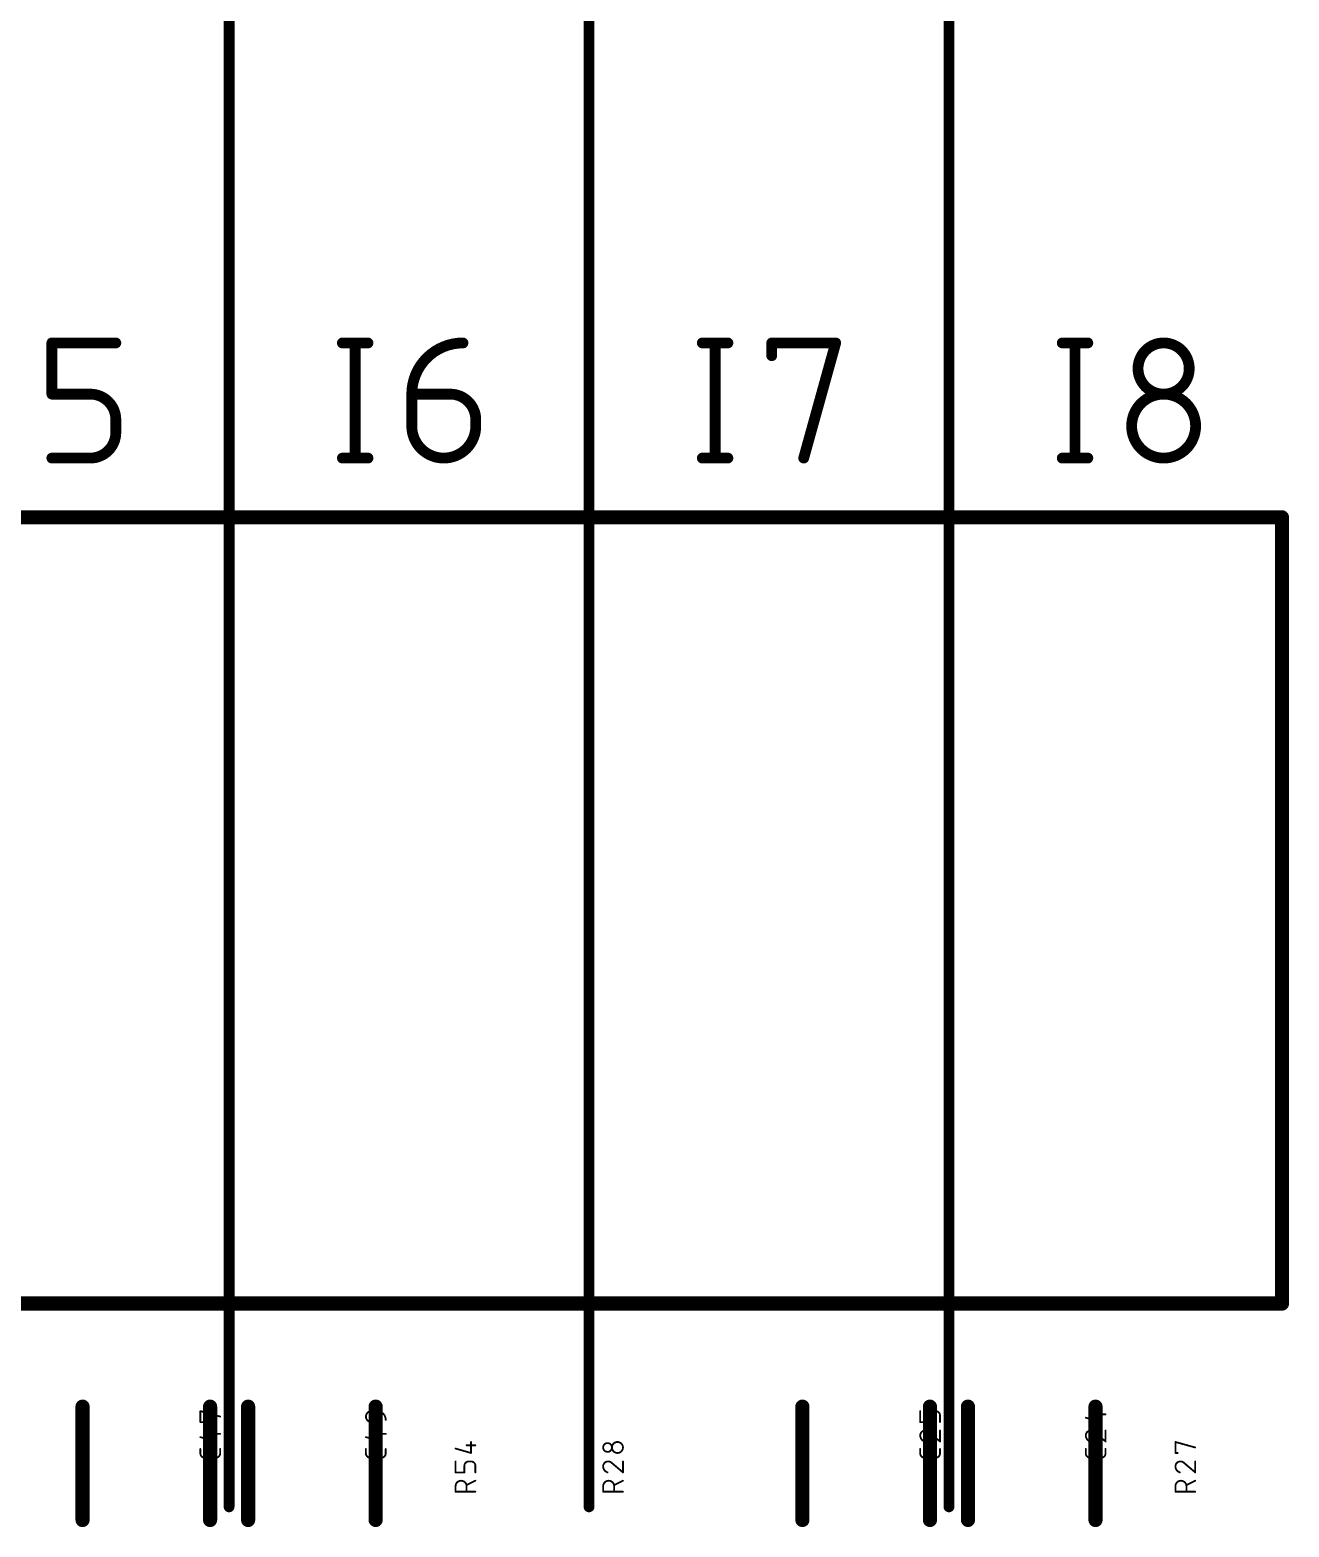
# Model space of a CAD drawing. Extents: x 0 to 95, y -1 to 127.
# Drawn here: x 45.45 to 63.22, y 84.83 to 105.96 of the extents above; entities that cross this region are included whole.
import ezdxf

# ---------------------------------------------------------------- set-up
doc = ezdxf.new("R2010")
doc.units = 0
doc.layers.add('21', color=253, linetype='CONTINUOUS')
doc.layers.add('25', color=253, linetype='CONTINUOUS')

msp = doc.modelspace()

# ---------------------------------------------------------------- linework, layer by layer
at = {"layer": '21'}
for points, const_width in [([(48.26, 127.02), (48.26, 85.11)], 0.1524), ([(53.34, 127.02), (53.34, 85.11)], 0.1524), ([(58.42, 127.02), (58.42, 85.11)], 0.1524), ([(28.32, 99.08), (63.12, 99.08)], 0.2), ([(63.12, 99.08), (63.12, 87.98)], 0.2), ([(63.12, 87.98), (28.32, 87.98)], 0.2), ([(46.1916, 84.925), (46.1916, 86.525)], 0.2), ([(47.9916, 86.525), (47.9916, 84.925)], 0.2), ([(48.5284, 84.925), (48.5284, 86.525)], 0.2), ([(50.3284, 86.525), (50.3284, 84.925)], 0.2), ([(56.3516, 84.925), (56.3516, 86.525)], 0.2), ([(58.1516, 86.525), (58.1516, 84.925)], 0.2), ([(58.6884, 84.925), (58.6884, 86.525)], 0.2), ([(60.4884, 86.525), (60.4884, 84.925)], 0.2)]:
    msp.add_lwpolyline(points, dxfattribs=dict(at, const_width=const_width))
for points, const_width in [([(63.17, 99.08, 1), (63.07, 99.08)], 0.1), ([(63.12, 99.03, 1), (63.12, 99.13)], 0.1), ([(63.07, 87.98, 1), (63.17, 87.98)], 0.1), ([(63.12, 87.93, 1), (63.12, 88.03)], 0.1), ([(46.2416, 86.525, 1), (46.1416, 86.525)], 0.1), ([(48.0416, 86.525, 1), (47.9416, 86.525)], 0.1), ([(48.5784, 86.525, 1), (48.4784, 86.525)], 0.1), ([(50.3784, 86.525, 1), (50.2784, 86.525)], 0.1), ([(56.4016, 86.525, 1), (56.3016, 86.525)], 0.1), ([(58.2016, 86.525, 1), (58.1016, 86.525)], 0.1), ([(58.7384, 86.525, 1), (58.6384, 86.525)], 0.1), ([(60.5384, 86.525, 1), (60.4384, 86.525)], 0.1), ([(46.1416, 84.925, 1), (46.2416, 84.925)], 0.1), ([(47.9416, 84.925, 1), (48.0416, 84.925)], 0.1), ([(48.2219, 85.11, 1), (48.2981, 85.11)], 0.0762), ([(48.4784, 84.925, 1), (48.5784, 84.925)], 0.1), ([(50.2784, 84.925, 1), (50.3784, 84.925)], 0.1), ([(53.3019, 85.11, 1), (53.3781, 85.11)], 0.0762), ([(56.3016, 84.925, 1), (56.4016, 84.925)], 0.1), ([(58.1016, 84.925, 1), (58.2016, 84.925)], 0.1), ([(58.3819, 85.11, 1), (58.4581, 85.11)], 0.0762), ([(58.6384, 84.925, 1), (58.7384, 84.925)], 0.1), ([(60.4384, 84.925, 1), (60.5384, 84.925)], 0.1)]:
    msp.add_lwpolyline(points, format="xyb", dxfattribs=dict(at, const_width=const_width))
at = {"layer": '25'}
for points, const_width in [([(45.7582, 100.8193), (45.7582, 101.5418)], 0.1524), ([(45.7582, 101.5418), (46.6613, 101.5418)], 0.1524), ([(49.8587, 101.5418), (50.2199, 101.5418)], 0.1524), ([(50.0393, 101.5418), (50.0393, 99.9162)], 0.1524), ([(54.9387, 101.5418), (55.2999, 101.5418)], 0.1524), ([(55.1193, 101.5418), (55.1193, 99.9162)], 0.1524), ([(55.9182, 101.3612), (55.9182, 101.5418)], 0.1524), ([(55.9182, 101.5418), (56.8213, 101.5418)], 0.1524), ([(56.8213, 101.5418), (56.3698, 99.9162)], 0.1524), ([(60.0187, 101.5418), (60.3799, 101.5418)], 0.1524), ([(60.1993, 101.5418), (60.1993, 99.9162)], 0.1524), ([(46.3001, 100.8193), (45.7582, 100.8193)], 0.1524), ([(50.8382, 100.8193), (51.3801, 100.8193)], 0.1524), ([(50.8382, 100.3678), (50.8382, 100.8193)], 0.1524), ([(46.6613, 100.2774), (46.6613, 100.4581)], 0.1524), ([(51.7413, 100.4581), (51.7413, 100.3678)], 0.1524), ([(45.7582, 99.9162), (46.3001, 99.9162)], 0.1524), ([(49.8587, 99.9162), (50.2199, 99.9162)], 0.1524), ([(54.9387, 99.9162), (55.2999, 99.9162)], 0.1524), ([(60.0187, 99.9162), (60.3799, 99.9162)], 0.1524), ([(47.8543, 86.3071), (47.8543, 86.4623)], 0.0254), ([(47.8543, 86.4623), (48.1337, 86.3847)], 0.0254), ([(50.2687, 86.4623), (50.3463, 86.4623)], 0.0254), ([(50.3463, 86.4623), (50.3463, 86.3692)], 0.0254), ([(58.0143, 86.3071), (58.0143, 86.4623)], 0.0254), ([(58.2316, 86.4623), (58.2006, 86.4623)], 0.0254), ([(60.5684, 86.3071), (60.5684, 86.4623)], 0.0254), ([(47.8853, 86.3071), (47.8543, 86.3071)], 0.0254), ([(50.2842, 86.3071), (50.2687, 86.3071)], 0.0254), ([(58.1385, 86.3071), (58.0143, 86.3071)], 0.0254), ([(58.1385, 86.4002), (58.1385, 86.3071)], 0.0254), ([(58.2937, 86.3071), (58.2937, 86.4002)], 0.0254), ([(60.3511, 86.3692), (60.5684, 86.3071)], 0.0254), ([(60.5063, 86.4157), (60.6305, 86.4157)], 0.0254), ([(47.8543, 86.0948), (48.0716, 86.0328)], 0.0254), ([(48.0095, 86.1414), (48.1337, 86.1414)], 0.0254), ([(48.0716, 86.0328), (48.0716, 86.188)], 0.0254), ([(50.1911, 86.0948), (50.4084, 86.0328)], 0.0254), ([(50.3463, 86.1414), (50.4705, 86.1414)], 0.0254), ([(50.4084, 86.0328), (50.4084, 86.188)], 0.0254), ([(51.6738, 85.8708), (51.6738, 86.026)], 0.0254), ([(58.1385, 86.1647), (58.2937, 86.0328)], 0.0254), ([(58.2937, 86.0328), (58.2937, 86.188)], 0.0254), ([(60.4753, 86.1647), (60.6305, 86.0328)], 0.0254), ([(60.6305, 86.0328), (60.6305, 86.188)], 0.0254), ([(61.6165, 85.8708), (61.6165, 86.026)], 0.0254), ([(61.6165, 86.026), (61.8959, 85.9484)], 0.0254), ([(47.8543, 85.8654), (47.8543, 85.9275)], 0.0254), ([(48.0716, 85.8033), (47.9164, 85.8033)], 0.0254), ([(48.1337, 85.9275), (48.1337, 85.8654)], 0.0254), ([(50.1911, 85.8654), (50.1911, 85.9275)], 0.0254), ([(50.4084, 85.8033), (50.2532, 85.8033)], 0.0254), ([(50.4705, 85.9275), (50.4705, 85.8654)], 0.0254), ([(51.4565, 85.9329), (51.6738, 85.8708)], 0.0254), ([(51.6117, 85.9795), (51.7359, 85.9795)], 0.0254), ([(58.0143, 85.8654), (58.0143, 85.9275)], 0.0254), ([(58.2316, 85.8033), (58.0764, 85.8033)], 0.0254), ([(58.2937, 85.9275), (58.2937, 85.8654)], 0.0254), ([(60.3511, 85.8654), (60.3511, 85.9275)], 0.0254), ([(60.5684, 85.8033), (60.4132, 85.8033)], 0.0254), ([(60.6305, 85.9275), (60.6305, 85.8654)], 0.0254), ([(61.6475, 85.8708), (61.6165, 85.8708)], 0.0254), ([(51.4565, 85.5965), (51.4565, 85.7517)], 0.0254), ([(51.5807, 85.5965), (51.4565, 85.5965)], 0.0254), ([(51.5807, 85.6896), (51.5807, 85.5965)], 0.0254), ([(51.6738, 85.7517), (51.6428, 85.7517)], 0.0254), ([(51.7359, 85.5965), (51.7359, 85.6896)], 0.0254), ([(53.6635, 85.7284), (53.8187, 85.5965)], 0.0254), ([(53.8187, 85.5965), (53.8187, 85.7517)], 0.0254), ([(61.7407, 85.7284), (61.8959, 85.5965)], 0.0254), ([(61.8959, 85.5965), (61.8959, 85.7517)], 0.0254), ([(51.4565, 85.324), (51.4565, 85.4016)], 0.0254), ([(51.7359, 85.4792), (51.6117, 85.4171)], 0.0254), ([(51.6117, 85.4016), (51.6117, 85.324)], 0.0254), ([(53.5393, 85.324), (53.5393, 85.4016)], 0.0254), ([(53.8187, 85.4792), (53.6945, 85.4171)], 0.0254), ([(53.6945, 85.4016), (53.6945, 85.324)], 0.0254), ([(61.6165, 85.324), (61.6165, 85.4016)], 0.0254), ([(61.8959, 85.4792), (61.7717, 85.4171)], 0.0254), ([(61.7717, 85.4016), (61.7717, 85.324)], 0.0254), ([(51.7359, 85.324), (51.4565, 85.324)], 0.0254), ([(53.8187, 85.324), (53.5393, 85.324)], 0.0254), ([(61.8959, 85.324), (61.6165, 85.324)], 0.0254)]:
    msp.add_lwpolyline(points, dxfattribs=dict(at, const_width=const_width))
for points, const_width in [([(45.7963, 101.5418, 1), (45.7201, 101.5418)], 0.0762), ([(45.7582, 101.5799, 1), (45.7582, 101.5037)], 0.0762), ([(46.6613, 101.5037, 1), (46.6613, 101.5799)], 0.0762), ([(49.8587, 101.5799, 1), (49.8587, 101.5037)], 0.0762), ([(50.0774, 101.5418, 1), (50.0012, 101.5418)], 0.0762), ([(50.2199, 101.5037, 1), (50.2199, 101.5799)], 0.0762), ([(51.5607, 101.5418, 0.4142), (50.8382, 100.8193)], 0.1524), ([(51.5607, 101.5037, 1), (51.5607, 101.5799)], 0.0762), ([(54.9387, 101.5799, 1), (54.9387, 101.5037)], 0.0762), ([(55.1574, 101.5418, 1), (55.0812, 101.5418)], 0.0762), ([(55.2999, 101.5037, 1), (55.2999, 101.5799)], 0.0762), ([(55.9563, 101.5418, 1), (55.8801, 101.5418)], 0.0762), ([(55.9182, 101.5799, 1), (55.9182, 101.5037)], 0.0762), ([(56.858, 101.5316, 1), (56.7846, 101.552)], 0.0762), ([(56.8213, 101.5037, 1), (56.8213, 101.5799)], 0.0762), ([(60.0187, 101.5799, 1), (60.0187, 101.5037)], 0.0762), ([(60.2374, 101.5418, 1), (60.1612, 101.5418)], 0.0762), ([(60.3799, 101.5037, 1), (60.3799, 101.5799)], 0.0762), ([(61.811, 101.1806, 1), (61.0885, 101.1806)], 0.1524), ([(55.8801, 101.3612, 1), (55.9563, 101.3612)], 0.0762), ([(61.0885, 101.1806, 1), (61.811, 101.1806)], 0.1524), ([(61.1266, 101.1806, 1), (61.0504, 101.1806)], 0.0762), ([(61.8491, 101.1806, 1), (61.7729, 101.1806)], 0.0762), ([(61.0504, 101.1806, 1), (61.1266, 101.1806)], 0.0762), ([(61.7729, 101.1806, 1), (61.8491, 101.1806)], 0.0762), ([(45.7582, 100.8574, 1), (45.7582, 100.7812)], 0.0762), ([(45.7201, 100.8193, 1), (45.7963, 100.8193)], 0.0762), ([(46.6613, 100.4581, 0.4142), (46.3001, 100.8193)], 0.1524), ([(46.3001, 100.8574, 1), (46.3001, 100.7812)], 0.0762), ([(46.3001, 100.7812, 1), (46.3001, 100.8574)], 0.0762), ([(50.8382, 100.8574, 1), (50.8382, 100.7812)], 0.0762), ([(50.8763, 100.8193, 1), (50.8001, 100.8193)], 0.0762), ([(50.8001, 100.8193, 1), (50.8763, 100.8193)], 0.0762), ([(51.7413, 100.4581, 0.4142), (51.3801, 100.8193)], 0.1524), ([(51.3801, 100.8574, 1), (51.3801, 100.7812)], 0.0762), ([(51.3801, 100.7812, 1), (51.3801, 100.8574)], 0.0762), ([(61.9013, 100.3678, 1), (60.9982, 100.3678)], 0.1524), ([(46.6994, 100.4581, 1), (46.6232, 100.4581)], 0.0762), ([(46.6232, 100.4581, 1), (46.6994, 100.4581)], 0.0762), ([(50.8382, 100.3678, 1), (51.7413, 100.3678)], 0.1524), ([(50.8763, 100.3678, 1), (50.8001, 100.3678)], 0.0762), ([(50.8001, 100.3678, 1), (50.8763, 100.3678)], 0.0762), ([(51.7794, 100.4581, 1), (51.7032, 100.4581)], 0.0762), ([(51.7032, 100.4581, 1), (51.7794, 100.4581)], 0.0762), ([(51.7794, 100.3678, 1), (51.7032, 100.3678)], 0.0762), ([(51.7032, 100.3678, 1), (51.7794, 100.3678)], 0.0762), ([(60.9982, 100.3678, 1), (61.9013, 100.3678)], 0.1524), ([(61.0363, 100.3678, 1), (60.9601, 100.3678)], 0.0762), ([(60.9601, 100.3678, 1), (61.0363, 100.3678)], 0.0762), ([(61.9394, 100.3678, 1), (61.8632, 100.3678)], 0.0762), ([(61.8632, 100.3678, 1), (61.9394, 100.3678)], 0.0762), ([(46.3001, 99.9162, 0.4142), (46.6613, 100.2774)], 0.1524), ([(46.6994, 100.2774, 1), (46.6232, 100.2774)], 0.0762), ([(46.6232, 100.2774, 1), (46.6994, 100.2774)], 0.0762), ([(45.7582, 99.9543, 1), (45.7582, 99.8781)], 0.0762), ([(46.3001, 99.9543, 1), (46.3001, 99.8781)], 0.0762), ([(46.3001, 99.8781, 1), (46.3001, 99.9543)], 0.0762), ([(49.8587, 99.9543, 1), (49.8587, 99.8781)], 0.0762), ([(50.2199, 99.8781, 1), (50.2199, 99.9543)], 0.0762), ([(54.9387, 99.9543, 1), (54.9387, 99.8781)], 0.0762), ([(55.2999, 99.8781, 1), (55.2999, 99.9543)], 0.0762), ([(60.0187, 99.9543, 1), (60.0187, 99.8781)], 0.0762), ([(60.3799, 99.8781, 1), (60.3799, 99.9543)], 0.0762), ([(50.0012, 99.9162, 1), (50.0774, 99.9162)], 0.0762), ([(55.0812, 99.9162, 1), (55.1574, 99.9162)], 0.0762), ([(56.3331, 99.9264, 1), (56.4065, 99.906)], 0.0762), ([(60.1612, 99.9162, 1), (60.2374, 99.9162)], 0.0762), ([(47.856, 86.4684, 1), (47.8526, 86.4562)], 0.0127), ([(47.8606, 86.4623, 1), (47.848, 86.4623)], 0.0127), ([(50.2687, 86.4623, 1), (50.2687, 86.3071)], 0.0254), ([(50.2687, 86.4686, 1), (50.2687, 86.456)], 0.0127), ([(50.2687, 86.4559, 1), (50.2687, 86.4686)], 0.0127), ([(50.4705, 86.3381, 0.4142), (50.3463, 86.4623)], 0.0254), ([(50.3527, 86.4623, 1), (50.34, 86.4623)], 0.0127), ([(50.3463, 86.4686, 1), (50.3463, 86.456)], 0.0127), ([(50.3463, 86.456, 1), (50.3463, 86.4686)], 0.0127), ([(58.0207, 86.4623, 1), (58.008, 86.4623)], 0.0127), ([(58.2006, 86.4623, 0.4142), (58.1385, 86.4002)], 0.0254), ([(58.2006, 86.4686, 1), (58.2006, 86.456)], 0.0127), ([(58.2006, 86.456, 1), (58.2006, 86.4686)], 0.0127), ([(58.2937, 86.4002, 0.4142), (58.2316, 86.4623)], 0.0254), ([(58.2316, 86.4686, 1), (58.2316, 86.4559)], 0.0127), ([(58.2316, 86.456, 1), (58.2316, 86.4686)], 0.0127), ([(60.5748, 86.4623, 1), (60.5621, 86.4623)], 0.0127), ([(47.8543, 86.3134, 1), (47.8543, 86.3007)], 0.0127), ([(47.848, 86.3071, 1), (47.8606, 86.3071)], 0.0127), ([(47.8853, 86.3007, 1), (47.8853, 86.3134)], 0.0127), ([(48.132, 86.3786, 1), (48.1354, 86.3908)], 0.0127), ([(50.2687, 86.3134, 1), (50.2687, 86.3007)], 0.0127), ([(50.2687, 86.3007, 1), (50.2687, 86.3134)], 0.0127), ([(50.2842, 86.3071, 0.4142), (50.3463, 86.3692)], 0.0254), ([(50.2842, 86.3134, 1), (50.2842, 86.3007)], 0.0127), ([(50.2842, 86.3007, 1), (50.2842, 86.3134)], 0.0127), ([(50.3527, 86.3692, 1), (50.34, 86.3692)], 0.0127), ([(50.34, 86.3692, 1), (50.3527, 86.3692)], 0.0127), ([(50.4642, 86.3381, 1), (50.4769, 86.3381)], 0.0127), ([(58.0143, 86.3134, 1), (58.0143, 86.3007)], 0.0127), ([(58.008, 86.3071, 1), (58.0207, 86.3071)], 0.0127), ([(58.1448, 86.4002, 1), (58.1321, 86.4002)], 0.0127), ([(58.1321, 86.4002, 1), (58.1448, 86.4002)], 0.0127), ([(58.1321, 86.3071, 1), (58.1448, 86.3071)], 0.0127), ([(58.1385, 86.3007, 1), (58.1385, 86.3134)], 0.0127), ([(58.3, 86.4002, 1), (58.2874, 86.4002)], 0.0127), ([(58.2874, 86.4002, 1), (58.3, 86.4002)], 0.0127), ([(58.2874, 86.3071, 1), (58.3, 86.3071)], 0.0127), ([(60.3528, 86.3753, 1), (60.3494, 86.3631)], 0.0127), ([(60.5063, 86.4221, 1), (60.5063, 86.4094)], 0.0127), ([(60.5621, 86.3071, 1), (60.5748, 86.3071)], 0.0127), ([(60.5667, 86.301, 1), (60.5702, 86.3132)], 0.0127), ([(60.6305, 86.4094, 1), (60.6305, 86.4221)], 0.0127), ([(47.856, 86.1009, 1), (47.8526, 86.0887)], 0.0127), ([(48.0095, 86.1478, 1), (48.0095, 86.1351)], 0.0127), ([(48.078, 86.188, 1), (48.0653, 86.188)], 0.0127), ([(48.0653, 86.0328, 1), (48.078, 86.0328)], 0.0127), ([(48.0699, 86.0267, 1), (48.0734, 86.0389)], 0.0127), ([(48.1337, 86.1351, 1), (48.1337, 86.1478)], 0.0127), ([(50.1928, 86.1009, 1), (50.1894, 86.0887)], 0.0127), ([(50.3463, 86.1478, 1), (50.3463, 86.1351)], 0.0127), ([(50.4148, 86.188, 1), (50.4021, 86.188)], 0.0127), ([(50.4021, 86.0328, 1), (50.4148, 86.0328)], 0.0127), ([(50.4067, 86.0267, 1), (50.4102, 86.0389)], 0.0127), ([(50.4705, 86.1351, 1), (50.4705, 86.1478)], 0.0127), ([(51.6802, 86.026, 1), (51.6675, 86.026)], 0.0127), ([(53.6014, 86.0105, 1), (53.6014, 85.8863)], 0.0254), ([(53.6014, 85.8863, 1), (53.6014, 86.0105)], 0.0254), ([(53.6014, 86.0169, 1), (53.6014, 86.0042)], 0.0127), ([(53.6014, 86.0042, 1), (53.6014, 86.0169)], 0.0127), ([(53.7411, 86.026, 1), (53.7411, 85.8708)], 0.0254), ([(53.7411, 85.8708, 1), (53.7411, 86.026)], 0.0254), ([(53.7411, 86.0324, 1), (53.7411, 86.0197)], 0.0127), ([(53.7411, 86.0197, 1), (53.7411, 86.0324)], 0.0127), ([(58.0842, 86.188, 0.4142), (58.0143, 86.1181)], 0.0254), ([(58.0143, 86.1181, 0.3252), (58.0764, 86.0328)], 0.0254), ([(58.0206, 86.1181, 1), (58.008, 86.1181)], 0.0127), ([(58.008, 86.1181, 1), (58.0207, 86.1181)], 0.0127), ([(58.0744, 86.0267, 1), (58.0783, 86.0388)], 0.0127), ([(58.0841, 86.1943, 1), (58.0842, 86.1816)], 0.0127), ([(58.1385, 86.1647, 0.2053), (58.0842, 86.188)], 0.0254), ([(58.0842, 86.1816, 1), (58.0842, 86.1943)], 0.0127), ([(58.1426, 86.1695, 1), (58.1344, 86.1599)], 0.0127), ([(58.1339, 86.1603, 1), (58.1431, 86.1691)], 0.0127), ([(58.3, 86.188, 1), (58.2874, 86.188)], 0.0127), ([(58.2874, 86.0328, 1), (58.3, 86.0328)], 0.0127), ([(58.2896, 86.0279, 1), (58.2978, 86.0376)], 0.0127), ([(60.421, 86.188, 0.4142), (60.3511, 86.1181)], 0.0254), ([(60.3511, 86.1181, 0.3252), (60.4132, 86.0328)], 0.0254), ([(60.3574, 86.1181, 1), (60.3448, 86.1181)], 0.0127), ([(60.3448, 86.1181, 1), (60.3575, 86.1181)], 0.0127), ([(60.4112, 86.0267, 1), (60.4151, 86.0388)], 0.0127), ([(60.4209, 86.1943, 1), (60.421, 86.1816)], 0.0127), ([(60.4753, 86.1647, 0.2053), (60.421, 86.188)], 0.0254), ([(60.421, 86.1816, 1), (60.421, 86.1943)], 0.0127), ([(60.4794, 86.1695, 1), (60.4712, 86.1599)], 0.0127), ([(60.4707, 86.1603, 1), (60.4799, 86.1691)], 0.0127), ([(60.6369, 86.188, 1), (60.6242, 86.188)], 0.0127), ([(60.6242, 86.0328, 1), (60.6369, 86.0328)], 0.0127), ([(60.6264, 86.0279, 1), (60.6346, 86.0376)], 0.0127), ([(61.6182, 86.0321, 1), (61.6148, 86.0199)], 0.0127), ([(61.6228, 86.026, 1), (61.6102, 86.026)], 0.0127), ([(47.8543, 85.8654, 0.4142), (47.9164, 85.8033)], 0.0254), ([(47.8606, 85.8654, 1), (47.8479, 85.8654)], 0.0127), ([(47.8606, 85.9275, 1), (47.848, 85.9275)], 0.0127), ([(47.848, 85.8654, 1), (47.8606, 85.8654)], 0.0127), ([(47.9164, 85.8097, 1), (47.9164, 85.797)], 0.0127), ([(47.9164, 85.797, 1), (47.9164, 85.8097)], 0.0127), ([(48.0716, 85.8033, 0.4142), (48.1337, 85.8654)], 0.0254), ([(48.0716, 85.8097, 1), (48.0716, 85.797)], 0.0127), ([(48.0716, 85.797, 1), (48.0716, 85.8097)], 0.0127), ([(48.1401, 85.9275, 1), (48.1274, 85.9275)], 0.0127), ([(48.1401, 85.8654, 1), (48.1274, 85.8654)], 0.0127), ([(48.1274, 85.8654, 1), (48.1401, 85.8654)], 0.0127), ([(50.1911, 85.8654, 0.4142), (50.2532, 85.8033)], 0.0254), ([(50.1974, 85.8654, 1), (50.1847, 85.8654)], 0.0127), ([(50.1975, 85.9275, 1), (50.1848, 85.9275)], 0.0127), ([(50.1848, 85.8654, 1), (50.1975, 85.8654)], 0.0127), ([(50.2532, 85.8097, 1), (50.2532, 85.797)], 0.0127), ([(50.2532, 85.797, 1), (50.2532, 85.8097)], 0.0127), ([(50.4084, 85.8033, 0.4142), (50.4705, 85.8654)], 0.0254), ([(50.4084, 85.8097, 1), (50.4084, 85.797)], 0.0127), ([(50.4084, 85.797, 1), (50.4084, 85.8097)], 0.0127), ([(50.4768, 85.9275, 1), (50.4642, 85.9275)], 0.0127), ([(50.4768, 85.8654, 1), (50.4642, 85.8654)], 0.0127), ([(50.4642, 85.8654, 1), (50.4768, 85.8654)], 0.0127), ([(51.4582, 85.939, 1), (51.4548, 85.9268)], 0.0127), ([(51.6117, 85.9858, 1), (51.6117, 85.9731)], 0.0127), ([(51.6675, 85.8708, 1), (51.6802, 85.8708)], 0.0127), ([(51.6721, 85.8647, 1), (51.6756, 85.8769)], 0.0127), ([(51.7359, 85.9731, 1), (51.7359, 85.9858)], 0.0127), ([(53.6014, 85.8927, 1), (53.6014, 85.88)], 0.0127), ([(53.6014, 85.88, 1), (53.6014, 85.8927)], 0.0127), ([(53.7411, 85.8772, 1), (53.7411, 85.8645)], 0.0127), ([(53.7411, 85.8645, 1), (53.7411, 85.8772)], 0.0127), ([(58.0143, 85.8654, 0.4142), (58.0764, 85.8033)], 0.0254), ([(58.0206, 85.8654, 1), (58.0079, 85.8654)], 0.0127), ([(58.0207, 85.9275, 1), (58.008, 85.9275)], 0.0127), ([(58.008, 85.8654, 1), (58.0207, 85.8654)], 0.0127), ([(58.0764, 85.8097, 1), (58.0764, 85.797)], 0.0127), ([(58.0764, 85.797, 1), (58.0764, 85.8097)], 0.0127), ([(58.2316, 85.8033, 0.4142), (58.2937, 85.8654)], 0.0254), ([(58.2316, 85.8097, 1), (58.2316, 85.797)], 0.0127), ([(58.2316, 85.797, 1), (58.2316, 85.8097)], 0.0127), ([(58.3, 85.9275, 1), (58.2874, 85.9275)], 0.0127), ([(58.3, 85.8654, 1), (58.2874, 85.8654)], 0.0127), ([(58.2874, 85.8654, 1), (58.3, 85.8654)], 0.0127), ([(60.3511, 85.8654, 0.4142), (60.4132, 85.8033)], 0.0254), ([(60.3574, 85.8654, 1), (60.3447, 85.8654)], 0.0127), ([(60.3575, 85.9275, 1), (60.3448, 85.9275)], 0.0127), ([(60.3448, 85.8654, 1), (60.3575, 85.8654)], 0.0127), ([(60.4132, 85.8097, 1), (60.4132, 85.797)], 0.0127), ([(60.4132, 85.797, 1), (60.4132, 85.8097)], 0.0127), ([(60.5684, 85.8033, 0.4142), (60.6305, 85.8654)], 0.0254), ([(60.5684, 85.8097, 1), (60.5684, 85.797)], 0.0127), ([(60.5684, 85.797, 1), (60.5684, 85.8097)], 0.0127), ([(60.6369, 85.9275, 1), (60.6242, 85.9275)], 0.0127), ([(60.6369, 85.8654, 1), (60.6242, 85.8654)], 0.0127), ([(60.6242, 85.8654, 1), (60.6369, 85.8654)], 0.0127), ([(61.6165, 85.8772, 1), (61.6165, 85.8645)], 0.0127), ([(61.6102, 85.8708, 1), (61.6228, 85.8708)], 0.0127), ([(61.6475, 85.8645, 1), (61.6475, 85.8772)], 0.0127), ([(61.8942, 85.9423, 1), (61.8976, 85.9545)], 0.0127), ([(51.4565, 85.6028, 1), (51.4565, 85.5901)], 0.0127), ([(51.4629, 85.7517, 1), (51.4502, 85.7517)], 0.0127), ([(51.4502, 85.5965, 1), (51.4629, 85.5965)], 0.0127), ([(51.6428, 85.7517, 0.4142), (51.5807, 85.6896)], 0.0254), ([(51.587, 85.6896, 1), (51.5743, 85.6896)], 0.0127), ([(51.5743, 85.6896, 1), (51.587, 85.6896)], 0.0127), ([(51.5743, 85.5965, 1), (51.587, 85.5965)], 0.0127), ([(51.5807, 85.5901, 1), (51.5807, 85.6028)], 0.0127), ([(51.6428, 85.7581, 1), (51.6428, 85.7454)], 0.0127), ([(51.6428, 85.7454, 1), (51.6428, 85.7581)], 0.0127), ([(51.7359, 85.6896, 0.4142), (51.6738, 85.7517)], 0.0254), ([(51.6738, 85.7581, 1), (51.6738, 85.7454)], 0.0127), ([(51.6738, 85.7454, 1), (51.6738, 85.7581)], 0.0127), ([(51.7422, 85.6896, 1), (51.7296, 85.6896)], 0.0127), ([(51.7296, 85.6896, 1), (51.7422, 85.6896)], 0.0127), ([(51.7296, 85.5965, 1), (51.7422, 85.5965)], 0.0127), ([(53.6091, 85.7517, 0.4142), (53.5393, 85.6819)], 0.0254), ([(53.5393, 85.6819, 0.3252), (53.6014, 85.5965)], 0.0254), ([(53.5456, 85.6819, 1), (53.533, 85.6819)], 0.0127), ([(53.533, 85.6819, 1), (53.5457, 85.6819)], 0.0127), ([(53.5994, 85.5904, 1), (53.6033, 85.6025)], 0.0127), ([(53.6635, 85.7284, 0.2053), (53.6091, 85.7517)], 0.0254), ([(53.6091, 85.7581, 1), (53.6092, 85.7454)], 0.0127), ([(53.6091, 85.7454, 1), (53.6091, 85.7581)], 0.0127), ([(53.6676, 85.7333, 1), (53.6594, 85.7236)], 0.0127), ([(53.6589, 85.724, 1), (53.6681, 85.7328)], 0.0127), ([(53.825, 85.7517, 1), (53.8124, 85.7517)], 0.0127), ([(53.8124, 85.5965, 1), (53.825, 85.5965)], 0.0127), ([(53.8146, 85.5916, 1), (53.8228, 85.6013)], 0.0127), ([(61.6864, 85.7517, 0.4142), (61.6165, 85.6819)], 0.0254), ([(61.6165, 85.6819, 0.3252), (61.6786, 85.5965)], 0.0254), ([(61.6228, 85.6819, 1), (61.6102, 85.6819)], 0.0127), ([(61.6102, 85.6819, 1), (61.6228, 85.6819)], 0.0127), ([(61.6766, 85.5904, 1), (61.6805, 85.6025)], 0.0127), ([(61.6863, 85.7581, 1), (61.6864, 85.7454)], 0.0127), ([(61.7407, 85.7284, 0.2053), (61.6864, 85.7517)], 0.0254), ([(61.6864, 85.7454, 1), (61.6864, 85.7581)], 0.0127), ([(61.7448, 85.7333, 1), (61.7366, 85.7236)], 0.0127), ([(61.7361, 85.724, 1), (61.7453, 85.7328)], 0.0127), ([(61.9023, 85.7517, 1), (61.8896, 85.7517)], 0.0127), ([(61.8896, 85.5965, 1), (61.9023, 85.5965)], 0.0127), ([(61.8918, 85.5916, 1), (61.9, 85.6013)], 0.0127), ([(51.6117, 85.4016, 1), (51.4565, 85.4016)], 0.0254), ([(51.4629, 85.4016, 1), (51.4502, 85.4016)], 0.0127), ([(51.4502, 85.4016, 1), (51.4629, 85.4016)], 0.0127), ([(51.6089, 85.4228, 1), (51.6146, 85.4114)], 0.0127), ([(51.6181, 85.4016, 1), (51.6054, 85.4016)], 0.0127), ([(51.6054, 85.4016, 1), (51.6181, 85.4016)], 0.0127), ([(51.7387, 85.4735, 1), (51.7331, 85.4849)], 0.0127), ([(53.6945, 85.4016, 1), (53.5393, 85.4016)], 0.0254), ([(53.5457, 85.4016, 1), (53.533, 85.4016)], 0.0127), ([(53.533, 85.4016, 1), (53.5457, 85.4016)], 0.0127), ([(53.6917, 85.4228, 1), (53.6974, 85.4114)], 0.0127), ([(53.7009, 85.4016, 1), (53.6882, 85.4016)], 0.0127), ([(53.6882, 85.4016, 1), (53.7009, 85.4016)], 0.0127), ([(53.8215, 85.4735, 1), (53.8159, 85.4849)], 0.0127), ([(61.7717, 85.4016, 1), (61.6165, 85.4016)], 0.0254), ([(61.6228, 85.4016, 1), (61.6102, 85.4016)], 0.0127), ([(61.6102, 85.4016, 1), (61.6228, 85.4016)], 0.0127), ([(61.7689, 85.4228, 1), (61.7746, 85.4114)], 0.0127), ([(61.7781, 85.4016, 1), (61.7654, 85.4016)], 0.0127), ([(61.7654, 85.4016, 1), (61.7781, 85.4016)], 0.0127), ([(61.8987, 85.4735, 1), (61.8931, 85.4849)], 0.0127), ([(51.4565, 85.3303, 1), (51.4565, 85.3176)], 0.0127), ([(51.4502, 85.324, 1), (51.4629, 85.324)], 0.0127), ([(51.6054, 85.324, 1), (51.6181, 85.324)], 0.0127), ([(51.7359, 85.3176, 1), (51.7359, 85.3303)], 0.0127), ([(53.5393, 85.3303, 1), (53.5393, 85.3176)], 0.0127), ([(53.533, 85.324, 1), (53.5457, 85.324)], 0.0127), ([(53.6882, 85.324, 1), (53.7009, 85.324)], 0.0127), ([(53.8187, 85.3176, 1), (53.8187, 85.3303)], 0.0127), ([(61.6165, 85.3303, 1), (61.6165, 85.3176)], 0.0127), ([(61.6102, 85.324, 1), (61.6228, 85.324)], 0.0127), ([(61.7654, 85.324, 1), (61.7781, 85.324)], 0.0127), ([(61.8959, 85.3176, 1), (61.8959, 85.3303)], 0.0127)]:
    msp.add_lwpolyline(points, format="xyb", dxfattribs=dict(at, const_width=const_width))

doc.saveas('drawing.dxf')
